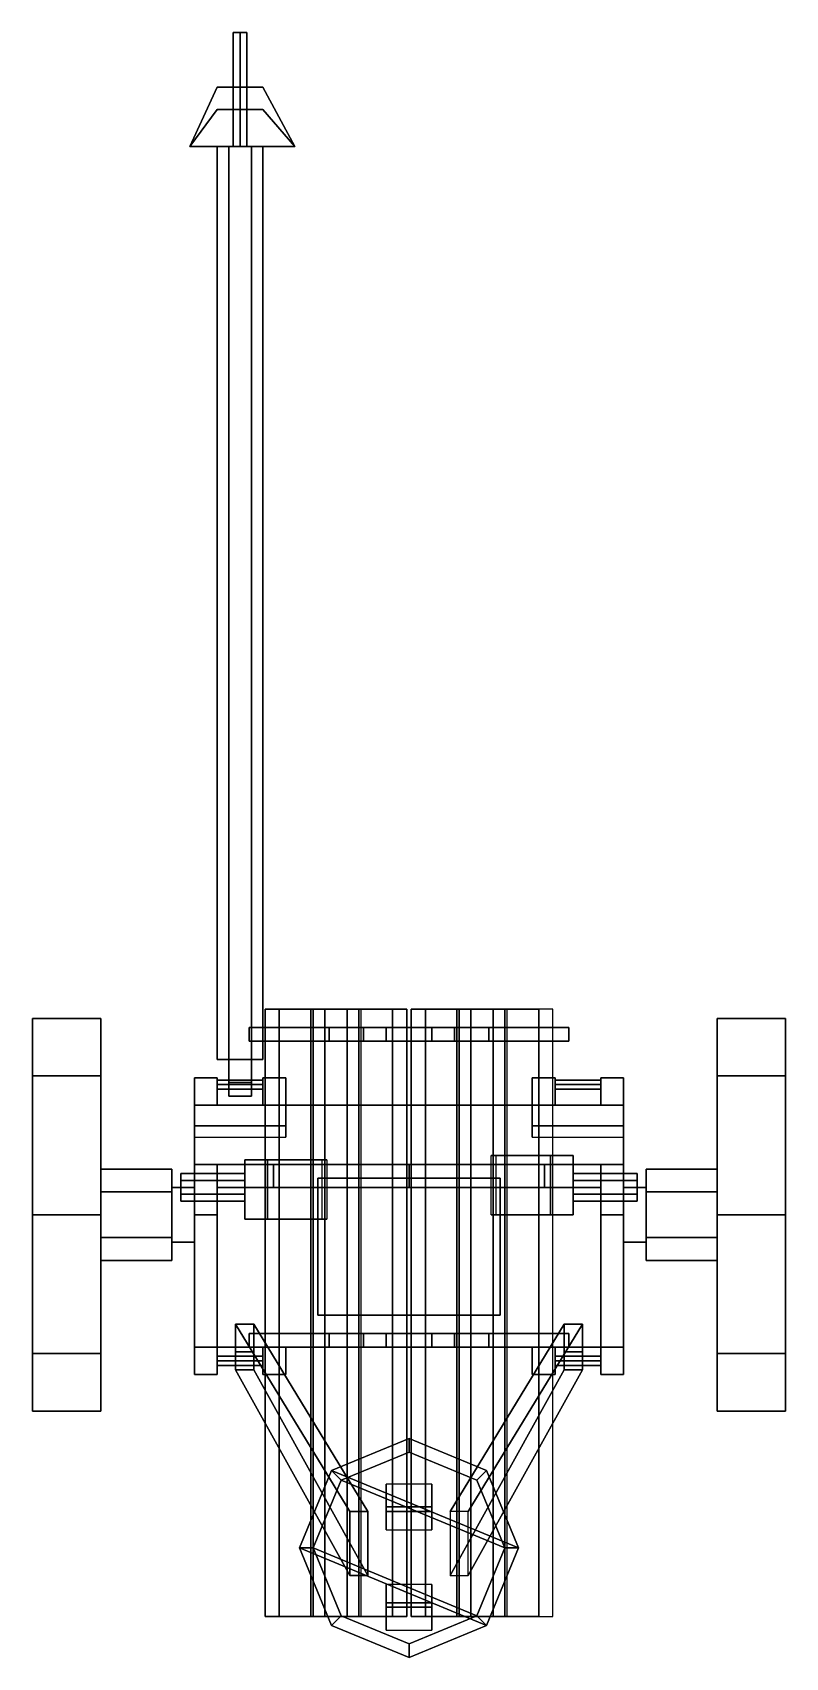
# Model space of a CAD drawing. Header units: millimetres. Extents: x -0.83 to 7, y -0.9 to 2.66.
# Drawn here: x -0.825 to 0.825, y -0.9 to 2.66 of the extents above.
import ezdxf

# ---------------------------------------------------------------- set-up
doc = ezdxf.new("R2010")
doc.units = ezdxf.units.MM
for name, color, linetype in [('support', 6, 'Continuous'), ('tube', 1, 'Continuous'), ('tube_holder', 5, 'Continuous'), ('turret', 4, 'Continuous'), ('wheels', 2, 'Continuous')]:
    doc.layers.add(name, color=color, linetype=linetype)

msp = doc.modelspace()

# ---------------------------------------------------------------- linework, layer by layer
for points in [[(-0.47, 0.37, 0.455), (-0.47, 0.37, 0.36), (-0.47, 0.31, 0.36), (-0.47, 0.31, 0.455)], [(-0.42, 0.37, 0.455), (-0.42, 0.37, 0.36), (-0.47, 0.37, 0.36), (-0.47, 0.37, 0.455)], [(-0.47, 0.31, 0.36), (-0.47, 0.37, 0.36), (-0.42, 0.37, 0.36), (-0.42, 0.31, 0.36)], [(-0.42, 0.31, 0.455), (-0.42, 0.37, 0.455), (-0.47, 0.37, 0.455), (-0.47, 0.31, 0.455)], [(-0.42, 0.31, 0.36), (-0.42, 0.37, 0.36), (-0.42, 0.37, 0.455), (-0.42, 0.31, 0.455)], [(-0.32, 0.355, 0.42), (-0.32, 0.365, 0.41), (-0.42, 0.365, 0.41), (-0.42, 0.355, 0.42)], [(-0.32, 0.365, 0.41), (-0.32, 0.355, 0.4), (-0.42, 0.355, 0.4), (-0.42, 0.365, 0.41)], [(-0.27, 0.37, 0.455), (-0.27, 0.37, 0.36), (-0.32, 0.37, 0.36), (-0.32, 0.37, 0.455)], [(-0.32, 0.37, 0.455), (-0.32, 0.37, 0.36), (-0.32, 0.31, 0.36), (-0.32, 0.31, 0.455)], [(-0.32, 0.31, 0.36), (-0.32, 0.37, 0.36), (-0.27, 0.37, 0.36), (-0.27, 0.31, 0.36)], [(-0.27, 0.31, 0.455), (-0.27, 0.37, 0.455), (-0.32, 0.37, 0.455), (-0.32, 0.31, 0.455)], [(-0.27, 0.31, 0.36), (-0.27, 0.37, 0.36), (-0.27, 0.37, 0.455), (-0.27, 0.31, 0.455)], [(0.27, 0.37, 0.455), (0.27, 0.37, 0.36), (0.27, 0.31, 0.36), (0.27, 0.31, 0.455)], [(0.32, 0.37, 0.455), (0.32, 0.37, 0.36), (0.27, 0.37, 0.36), (0.27, 0.37, 0.455)], [(0.27, 0.31, 0.36), (0.27, 0.37, 0.36), (0.32, 0.37, 0.36), (0.32, 0.31, 0.36)], [(0.32, 0.31, 0.455), (0.32, 0.37, 0.455), (0.27, 0.37, 0.455), (0.27, 0.31, 0.455)], [(0.32, 0.31, 0.36), (0.32, 0.37, 0.36), (0.32, 0.37, 0.455), (0.32, 0.31, 0.455)], [(0.42, 0.355, 0.42), (0.42, 0.365, 0.41), (0.32, 0.365, 0.41), (0.32, 0.355, 0.42)], [(0.42, 0.365, 0.41), (0.42, 0.355, 0.4), (0.32, 0.355, 0.4), (0.32, 0.365, 0.41)], [(0.47, 0.37, 0.455), (0.47, 0.37, 0.36), (0.42, 0.37, 0.36), (0.42, 0.37, 0.455)], [(0.42, 0.37, 0.455), (0.42, 0.37, 0.36), (0.42, 0.31, 0.36), (0.42, 0.31, 0.455)], [(0.42, 0.31, 0.36), (0.42, 0.37, 0.36), (0.47, 0.37, 0.36), (0.47, 0.31, 0.36)], [(0.47, 0.31, 0.455), (0.47, 0.37, 0.455), (0.42, 0.37, 0.455), (0.42, 0.31, 0.455)], [(0.47, 0.31, 0.36), (0.47, 0.37, 0.36), (0.47, 0.37, 0.455), (0.47, 0.31, 0.455)], [(-0.32, 0.345, 0.41), (-0.32, 0.355, 0.42), (-0.42, 0.355, 0.42), (-0.42, 0.345, 0.41)], [(-0.32, 0.355, 0.4), (-0.32, 0.345, 0.41), (-0.42, 0.345, 0.41), (-0.42, 0.355, 0.4)], [(0.42, 0.345, 0.41), (0.42, 0.355, 0.42), (0.32, 0.355, 0.42), (0.32, 0.345, 0.41)], [(0.42, 0.355, 0.4), (0.42, 0.345, 0.41), (0.32, 0.345, 0.41), (0.32, 0.355, 0.4)], [(0.47, 0.31, 0.4), (0.47, 0.31, 0.36), (-0.47, 0.31, 0.36), (-0.47, 0.31, 0.4)], [(-0.47, 0.31, 0.36), (-0.47, -0.22, 0.36), (-0.47, -0.22, 0.4), (-0.47, 0.31, 0.4)], [(0.47, 0.31, 0.36), (0.47, -0.22, 0.36), (-0.47, -0.22, 0.36), (-0.47, 0.31, 0.36)], [(-0.47, 0.31, 0.4), (-0.47, -0.22, 0.4), (0.47, -0.22, 0.4), (0.47, 0.31, 0.4)], [(-0.47, 0.31, 0.4), (-0.47, 0.24, 0.4), (-0.47, 0.265, 0.445), (-0.47, 0.31, 0.455)], [(-0.47, 0.31, 0.455), (-0.47, 0.265, 0.445), (-0.27, 0.265, 0.445), (-0.27, 0.31, 0.455)], [(-0.32, 0.31, 0.455), (-0.32, 0.31, 0.4), (-0.42, 0.31, 0.4), (-0.42, 0.31, 0.455)], [(-0.27, 0.265, 0.445), (-0.27, 0.24, 0.4), (-0.27, 0.31, 0.4), (-0.27, 0.31, 0.455)], [(0.27, 0.31, 0.4), (0.27, 0.24, 0.4), (0.27, 0.265, 0.445), (0.27, 0.31, 0.455)], [(0.27, 0.31, 0.455), (0.27, 0.265, 0.445), (0.47, 0.265, 0.445), (0.47, 0.31, 0.455)], [(0.42, 0.31, 0.455), (0.42, 0.31, 0.4), (0.32, 0.31, 0.4), (0.32, 0.31, 0.455)], [(0.47, -0.22, 0.4), (0.47, -0.22, 0.36), (0.47, 0.31, 0.36), (0.47, 0.31, 0.4)], [(0.47, 0.265, 0.445), (0.47, 0.24, 0.4), (0.47, 0.31, 0.4), (0.47, 0.31, 0.455)], [(-0.47, 0.265, 0.445), (-0.47, 0.24, 0.4), (-0.27, 0.24, 0.4), (-0.27, 0.265, 0.445)], [(0.27, 0.265, 0.445), (0.27, 0.24, 0.4), (0.47, 0.24, 0.4), (0.47, 0.265, 0.445)], [(-0.52, 0.12, 0.5166), (-0.52, 0.17, 0.43), (-0.675, 0.17, 0.43), (-0.675, 0.12, 0.5166)], [(-0.52, 0.17, 0.43), (-0.52, 0.12, 0.3434), (-0.675, 0.12, 0.3434), (-0.675, 0.17, 0.43)], [(-0.52, -0.03, 0.43), (-0.52, 0.17, 0.43), (-0.52, 0.12, 0.5166), (-0.52, 0.02, 0.5166)], [(-0.52, 0.02, 0.3434), (-0.52, 0.12, 0.3434), (-0.52, 0.17, 0.43), (-0.52, -0.03, 0.43)], [(0.2, 0.15, 0.42), (0.2, 0.15, 0.4), (-0.2, 0.15, 0.4), (-0.2, 0.15, 0.42)], [(-0.2, 0.15, 0.4), (-0.2, -0.15, 0.4), (-0.2, -0.15, 0.42), (-0.2, 0.15, 0.42)], [(0.2, -0.15, 0.42), (0.2, -0.15, 0.4), (0.2, 0.15, 0.4), (0.2, 0.15, 0.42)], [(0.52, 0.12, 0.3434), (0.52, 0.02, 0.3434), (0.52, -0.03, 0.43), (0.52, 0.17, 0.43)], [(0.52, 0.12, 0.3434), (0.52, 0.17, 0.43), (0.675, 0.17, 0.43), (0.675, 0.12, 0.3434)], [(0.52, 0.17, 0.43), (0.52, -0.03, 0.43), (0.52, 0.02, 0.5166), (0.52, 0.12, 0.5166)], [(0.52, 0.17, 0.43), (0.52, 0.12, 0.5166), (0.675, 0.12, 0.5166), (0.675, 0.17, 0.43)], [(-0.52, 0.02, 0.5166), (-0.52, 0.12, 0.5166), (-0.675, 0.12, 0.5166), (-0.675, 0.02, 0.5166)], [(-0.52, 0.12, 0.3434), (-0.52, 0.02, 0.3434), (-0.675, 0.02, 0.3434), (-0.675, 0.12, 0.3434)], [(-0.47, 0.13, 0.4), (-0.47, 0.13, 0.36), (-0.52, 0.13, 0.36), (-0.52, 0.13, 0.4)], [(-0.47, 0.13, 0.36), (-0.47, 0.01, 0.36), (-0.52, 0.01, 0.36), (-0.52, 0.13, 0.36)], [(-0.52, 0.13, 0.4), (-0.52, 0.01, 0.4), (-0.47, 0.01, 0.4), (-0.47, 0.13, 0.4)], [(0.52, 0.13, 0.4), (0.52, 0.13, 0.36), (0.47, 0.13, 0.36), (0.47, 0.13, 0.4)], [(0.52, 0.13, 0.36), (0.52, 0.01, 0.36), (0.47, 0.01, 0.36), (0.47, 0.13, 0.36)], [(0.47, 0.13, 0.4), (0.47, 0.01, 0.4), (0.52, 0.01, 0.4), (0.52, 0.13, 0.4)], [(0.52, 0.02, 0.3434), (0.52, 0.12, 0.3434), (0.675, 0.12, 0.3434), (0.675, 0.02, 0.3434)], [(0.52, 0.12, 0.5166), (0.52, 0.02, 0.5166), (0.675, 0.02, 0.5166), (0.675, 0.12, 0.5166)], [(-0.52, -0.03, 0.43), (-0.52, 0.02, 0.5166), (-0.675, 0.02, 0.5166), (-0.675, -0.03, 0.43)], [(-0.52, 0.02, 0.3434), (-0.52, -0.03, 0.43), (-0.675, -0.03, 0.43), (-0.675, 0.02, 0.3434)], [(-0.52, 0.01, 0.4), (-0.52, 0.01, 0.36), (-0.47, 0.01, 0.36), (-0.47, 0.01, 0.4)], [(0.47, 0.01, 0.4), (0.47, 0.01, 0.36), (0.52, 0.01, 0.36), (0.52, 0.01, 0.4)], [(0.52, -0.03, 0.43), (0.52, 0.02, 0.3434), (0.675, 0.02, 0.3434), (0.675, -0.03, 0.43)], [(0.52, 0.02, 0.5166), (0.52, -0.03, 0.43), (0.675, -0.03, 0.43), (0.675, 0.02, 0.5166)], [(-0.2, -0.15, 0.42), (-0.2, -0.15, 0.4), (0.2, -0.15, 0.4), (0.2, -0.15, 0.42)], [(-0.47, -0.22, 0.4), (-0.47, -0.22, 0.36), (0.47, -0.22, 0.36), (0.47, -0.22, 0.4)], [(-0.47, -0.22, 0.36), (-0.47, -0.28, 0.36), (-0.47, -0.28, 0.4), (-0.47, -0.22, 0.4)], [(-0.42, -0.22, 0.36), (-0.42, -0.28, 0.36), (-0.47, -0.28, 0.36), (-0.47, -0.22, 0.36)], [(-0.47, -0.22, 0.4), (-0.47, -0.28, 0.4), (-0.42, -0.28, 0.4), (-0.42, -0.22, 0.4)], [(-0.42, -0.28, 0.4), (-0.42, -0.28, 0.36), (-0.42, -0.22, 0.36), (-0.42, -0.22, 0.4)], [(-0.32, -0.25, 0.385), (-0.32, -0.24, 0.375), (-0.42, -0.24, 0.375), (-0.42, -0.25, 0.385)], [(-0.32, -0.24, 0.375), (-0.32, -0.25, 0.365), (-0.42, -0.25, 0.365), (-0.42, -0.24, 0.375)], [(-0.32, -0.22, 0.36), (-0.32, -0.28, 0.36), (-0.32, -0.28, 0.4), (-0.32, -0.22, 0.4)], [(-0.27, -0.22, 0.36), (-0.27, -0.28, 0.36), (-0.32, -0.28, 0.36), (-0.32, -0.22, 0.36)], [(-0.32, -0.22, 0.4), (-0.32, -0.28, 0.4), (-0.27, -0.28, 0.4), (-0.27, -0.22, 0.4)], [(-0.27, -0.28, 0.4), (-0.27, -0.28, 0.36), (-0.27, -0.22, 0.36), (-0.27, -0.22, 0.4)], [(0.27, -0.22, 0.36), (0.27, -0.28, 0.36), (0.27, -0.28, 0.4), (0.27, -0.22, 0.4)], [(0.32, -0.22, 0.36), (0.32, -0.28, 0.36), (0.27, -0.28, 0.36), (0.27, -0.22, 0.36)], [(0.27, -0.22, 0.4), (0.27, -0.28, 0.4), (0.32, -0.28, 0.4), (0.32, -0.22, 0.4)], [(0.32, -0.28, 0.4), (0.32, -0.28, 0.36), (0.32, -0.22, 0.36), (0.32, -0.22, 0.4)], [(0.42, -0.24, 0.375), (0.42, -0.25, 0.365), (0.32, -0.25, 0.365), (0.32, -0.24, 0.375)], [(0.42, -0.25, 0.385), (0.42, -0.24, 0.375), (0.32, -0.24, 0.375), (0.32, -0.25, 0.385)], [(0.42, -0.22, 0.36), (0.42, -0.28, 0.36), (0.42, -0.28, 0.4), (0.42, -0.22, 0.4)], [(0.47, -0.22, 0.36), (0.47, -0.28, 0.36), (0.42, -0.28, 0.36), (0.42, -0.22, 0.36)], [(0.42, -0.22, 0.4), (0.42, -0.28, 0.4), (0.47, -0.28, 0.4), (0.47, -0.22, 0.4)], [(0.47, -0.28, 0.4), (0.47, -0.28, 0.36), (0.47, -0.22, 0.36), (0.47, -0.22, 0.4)], [(-0.47, -0.28, 0.4), (-0.47, -0.28, 0.36), (-0.42, -0.28, 0.36), (-0.42, -0.28, 0.4)], [(-0.32, -0.26, 0.375), (-0.32, -0.25, 0.385), (-0.42, -0.25, 0.385), (-0.42, -0.26, 0.375)], [(-0.32, -0.25, 0.365), (-0.32, -0.26, 0.375), (-0.42, -0.26, 0.375), (-0.42, -0.25, 0.365)], [(-0.32, -0.28, 0.4), (-0.32, -0.28, 0.36), (-0.27, -0.28, 0.36), (-0.27, -0.28, 0.4)], [(0.27, -0.28, 0.4), (0.27, -0.28, 0.36), (0.32, -0.28, 0.36), (0.32, -0.28, 0.4)], [(0.42, -0.25, 0.365), (0.42, -0.26, 0.375), (0.32, -0.26, 0.375), (0.32, -0.25, 0.365)], [(0.42, -0.26, 0.375), (0.42, -0.25, 0.385), (0.32, -0.25, 0.385), (0.32, -0.26, 0.375)], [(0.42, -0.28, 0.4), (0.42, -0.28, 0.36), (0.47, -0.28, 0.36), (0.47, -0.28, 0.4)]]:
    msp.add_3dface(points)
at = {"layer": 'support'}
for points in [[(-0.37, 2.66, 0.455), (-0.385, 2.66, 0.44), (-0.385, 2.41, 0.44), (-0.37, 2.41, 0.455)], [(-0.385, 2.66, 0.44), (-0.37, 2.66, 0.425), (-0.37, 2.41, 0.425), (-0.385, 2.41, 0.44)], [(-0.355, 2.66, 0.44), (-0.37, 2.66, 0.425), (-0.385, 2.66, 0.44), (-0.37, 2.66, 0.455)], [(-0.355, 2.66, 0.44), (-0.37, 2.66, 0.455), (-0.37, 2.41, 0.455), (-0.355, 2.41, 0.44)], [(-0.37, 2.66, 0.425), (-0.355, 2.66, 0.44), (-0.355, 2.41, 0.44), (-0.37, 2.41, 0.425)], [(-0.37, 2.65, 0.4), (-0.37, 2.57, 0.4), (-0.37, 2.57, 0.48), (-0.37, 2.65, 0.48)], [(-0.37, 2.65, 0.48), (-0.37, 2.57, 0.48), (-0.37, 2.57, 0.4), (-0.37, 2.65, 0.4)], [(-0.25, 2.41, 0.46), (-0.48, 2.41, 0.46), (-0.42, 2.54, 0.46), (-0.32, 2.54, 0.46)], [(-0.32, 2.54, 0.46), (-0.42, 2.54, 0.46), (-0.48, 2.41, 0.46), (-0.25, 2.41, 0.46)], [(-0.25, 2.41, 0.32), (-0.48, 2.41, 0.32), (-0.42, 2.4914, 0.1677), (-0.32, 2.4914, 0.1677)], [(-0.32, 2.4914, 0.1677), (-0.42, 2.4914, 0.1677), (-0.48, 2.41, 0.32), (-0.25, 2.41, 0.32)], [(-0.25, 2.41, 0.46), (-0.48, 2.41, 0.46), (-0.48, 2.41, 0.32), (-0.25, 2.41, 0.32)], [(-0.25, 2.41, 0.32), (-0.48, 2.41, 0.32), (-0.48, 2.41, 0.46), (-0.25, 2.41, 0.46)], [(-0.395, 2.41, 0.4533), (-0.42, 2.41, 0.41), (-0.42, 0.41, 0.41), (-0.395, 0.41, 0.4533)], [(-0.42, 2.41, 0.41), (-0.395, 2.41, 0.3667), (-0.395, 0.41, 0.3667), (-0.42, 0.41, 0.41)], [(-0.345, 2.41, 0.4533), (-0.395, 2.41, 0.4533), (-0.395, 0.41, 0.4533), (-0.345, 0.41, 0.4533)], [(-0.395, 2.41, 0.3667), (-0.345, 2.41, 0.3667), (-0.345, 0.41, 0.3667), (-0.395, 0.41, 0.3667)], [(-0.32, 2.41, 0.41), (-0.345, 2.41, 0.4533), (-0.345, 0.41, 0.4533), (-0.32, 0.41, 0.41)], [(-0.345, 2.41, 0.3667), (-0.32, 2.41, 0.41), (-0.32, 0.41, 0.41), (-0.345, 0.41, 0.3667)], [(-0.395, 0.41, 0.4533), (-0.42, 0.41, 0.41), (-0.32, 0.41, 0.41), (-0.345, 0.41, 0.4533)], [(-0.42, 0.41, 0.41), (-0.395, 0.41, 0.3667), (-0.345, 0.41, 0.3667), (-0.32, 0.41, 0.41)], [(-0.395, 0.41, 0.37), (-0.395, 0.36, 0.385), (-0.395, 0.36, 0.435), (-0.395, 0.41, 0.45)], [(-0.345, 0.41, 0.37), (-0.345, 0.36, 0.385), (-0.395, 0.36, 0.385), (-0.395, 0.41, 0.37)], [(-0.395, 0.41, 0.45), (-0.395, 0.36, 0.435), (-0.345, 0.36, 0.435), (-0.345, 0.41, 0.45)], [(-0.345, 0.36, 0.435), (-0.345, 0.36, 0.385), (-0.345, 0.41, 0.37), (-0.345, 0.41, 0.45)], [(-0.395, 0.36, 0.435), (-0.395, 0.33, 0.415), (-0.345, 0.33, 0.415), (-0.345, 0.36, 0.435)], [(-0.395, 0.36, 0.385), (-0.395, 0.33, 0.405), (-0.395, 0.33, 0.415), (-0.395, 0.36, 0.435)], [(-0.345, 0.36, 0.385), (-0.345, 0.33, 0.405), (-0.395, 0.33, 0.405), (-0.395, 0.36, 0.385)], [(-0.345, 0.33, 0.415), (-0.345, 0.33, 0.405), (-0.345, 0.36, 0.385), (-0.345, 0.36, 0.435)], [(-0.395, 0.33, 0.415), (-0.395, 0.33, 0.405), (-0.345, 0.33, 0.405), (-0.345, 0.33, 0.415)], [(-0.13, -0.58, 0.05), (-0.13, -0.72, 0.05), (-0.38, -0.27, 0.34), (-0.38, -0.17, 0.34)], [(-0.34, -0.17, 0.34), (-0.09, -0.58, 0.05), (-0.13, -0.58, 0.05), (-0.38, -0.17, 0.34)], [(-0.38, -0.17, 0.34), (-0.38, -0.23, 0.34), (-0.34, -0.23, 0.34), (-0.34, -0.17, 0.34)], [(-0.34, -0.27, 0.34), (-0.09, -0.72, 0.05), (-0.09, -0.58, 0.05), (-0.34, -0.17, 0.34)], [(0.38, -0.17, 0.34), (0.13, -0.58, 0.05), (0.09, -0.58, 0.05), (0.34, -0.17, 0.34)], [(0.09, -0.58, 0.05), (0.09, -0.72, 0.05), (0.34, -0.27, 0.34), (0.34, -0.17, 0.34)], [(0.38, -0.27, 0.34), (0.13, -0.72, 0.05), (0.13, -0.58, 0.05), (0.38, -0.17, 0.34)], [(0.34, -0.17, 0.34), (0.34, -0.23, 0.34), (0.38, -0.23, 0.34), (0.38, -0.17, 0.34)], [(-0.38, -0.23, 0.34), (-0.38, -0.27, 0.34), (-0.38, -0.27, 0.39), (-0.38, -0.23, 0.39)], [(-0.34, -0.23, 0.39), (-0.34, -0.23, 0.34), (-0.38, -0.23, 0.34), (-0.38, -0.23, 0.39)], [(-0.38, -0.23, 0.39), (-0.38, -0.27, 0.39), (-0.34, -0.27, 0.39), (-0.34, -0.23, 0.39)], [(-0.34, -0.27, 0.39), (-0.34, -0.27, 0.34), (-0.34, -0.23, 0.34), (-0.34, -0.23, 0.39)], [(0.38, -0.23, 0.39), (0.38, -0.23, 0.34), (0.34, -0.23, 0.34), (0.34, -0.23, 0.39)], [(0.34, -0.23, 0.34), (0.34, -0.27, 0.34), (0.34, -0.27, 0.39), (0.34, -0.23, 0.39)], [(0.34, -0.23, 0.39), (0.34, -0.27, 0.39), (0.38, -0.27, 0.39), (0.38, -0.23, 0.39)], [(0.38, -0.27, 0.39), (0.38, -0.27, 0.34), (0.38, -0.23, 0.34), (0.38, -0.23, 0.39)], [(-0.38, -0.27, 0.34), (-0.13, -0.72, 0.05), (-0.09, -0.72, 0.05), (-0.34, -0.27, 0.34)], [(-0.38, -0.27, 0.39), (-0.38, -0.27, 0.34), (-0.34, -0.27, 0.34), (-0.34, -0.27, 0.39)], [(0.34, -0.27, 0.34), (0.09, -0.72, 0.05), (0.13, -0.72, 0.05), (0.38, -0.27, 0.34)], [(0.34, -0.27, 0.39), (0.34, -0.27, 0.34), (0.38, -0.27, 0.34), (0.38, -0.27, 0.39)], [(0, -0.42, 0.02), (-0.1697, -0.4903, 0.02), (-0.1485, -0.5115, 0.05), (0, -0.45, 0.05)], [(0.1697, -0.4903, 0.02), (0.24, -0.66, 0.02), (-0.1697, -0.4903, 0.02), (0, -0.42, 0.02)], [(0.1697, -0.4903, 0.02), (0, -0.42, 0.02), (0, -0.45, 0.05), (0.1485, -0.5115, 0.05)], [(-0.1485, -0.5115, 0.05), (0.21, -0.66, 0.05), (0.1485, -0.5115, 0.05), (0, -0.45, 0.05)], [(-0.1697, -0.4903, 0.02), (-0.24, -0.66, 0.02), (-0.21, -0.66, 0.05), (-0.1485, -0.5115, 0.05)], [(0.24, -0.66, 0.02), (0.1697, -0.8297, 0.02), (-0.24, -0.66, 0.02), (-0.1697, -0.4903, 0.02)], [(0.24, -0.66, 0.02), (0.1697, -0.4903, 0.02), (0.1485, -0.5115, 0.05), (0.21, -0.66, 0.05)], [(-0.21, -0.66, 0.05), (0.1485, -0.8085, 0.05), (0.21, -0.66, 0.05), (-0.1485, -0.5115, 0.05)], [(0.05, -0.57, 0.12), (0.05, -0.52, 0.05), (-0.05, -0.52, 0.05), (-0.05, -0.57, 0.12)], [(-0.05, -0.57, 0.12), (-0.05, -0.52, 0.05), (-0.05, -0.62, 0.05), (-0.05, -0.58, 0.11)], [(0.05, -0.62, 0.05), (0.05, -0.52, 0.05), (0.05, -0.57, 0.12), (0.05, -0.58, 0.11)], [(-0.09, -0.58, 0.05), (-0.09, -0.72, 0.05), (-0.13, -0.72, 0.05), (-0.13, -0.58, 0.05)], [(0.05, -0.58, 0.11), (0.05, -0.57, 0.12), (-0.05, -0.57, 0.12), (-0.05, -0.58, 0.11)], [(-0.05, -0.58, 0.11), (-0.05, -0.62, 0.05), (0.05, -0.62, 0.05), (0.05, -0.58, 0.11)], [(-0.24, -0.66, 0.02), (-0.1697, -0.8297, 0.02), (-0.1485, -0.8085, 0.05), (-0.21, -0.66, 0.05)], [(0.1697, -0.8297, 0.02), (0, -0.9, 0.02), (-0.1697, -0.8297, 0.02), (-0.24, -0.66, 0.02)], [(-0.1485, -0.8085, 0.05), (0, -0.87, 0.05), (0.1485, -0.8085, 0.05), (-0.21, -0.66, 0.05)], [(0.1697, -0.8297, 0.02), (0.24, -0.66, 0.02), (0.21, -0.66, 0.05), (0.1485, -0.8085, 0.05)], [(-0.05, -0.74, 0.05), (-0.05, -0.84, 0.05), (-0.05, -0.79, 0.12), (-0.05, -0.78, 0.11)], [(0.05, -0.78, 0.11), (0.05, -0.74, 0.05), (-0.05, -0.74, 0.05), (-0.05, -0.78, 0.11)], [(0.05, -0.79, 0.12), (0.05, -0.84, 0.05), (0.05, -0.74, 0.05), (0.05, -0.78, 0.11)], [(-0.05, -0.78, 0.11), (-0.05, -0.79, 0.12), (0.05, -0.79, 0.12), (0.05, -0.78, 0.11)], [(-0.1697, -0.8297, 0.02), (0, -0.9, 0.02), (0, -0.87, 0.05), (-0.1485, -0.8085, 0.05)], [(-0.05, -0.79, 0.12), (-0.05, -0.84, 0.05), (0.05, -0.84, 0.05), (0.05, -0.79, 0.12)], [(0, -0.9, 0.02), (0.1697, -0.8297, 0.02), (0.1485, -0.8085, 0.05), (0, -0.87, 0.05)]]:
    msp.add_3dface(points, dxfattribs=at)
at = {"layer": 'tube'}
for points in [[(-0.1842, 0.52, 1.6742), (-0.215, 0.52, 1.6), (-0.215, -0.81, 1.6), (-0.1842, -0.81, 1.6742)], [(-0.215, 0.52, 1.6), (-0.1842, 0.52, 1.5258), (-0.1842, -0.81, 1.5258), (-0.215, -0.81, 1.6)], [(-0.1842, 0.52, 1.5258), (-0.215, 0.52, 1.6), (-0.215, -0.81, 1.6), (-0.1842, -0.81, 1.5258)], [(-0.215, 0.52, 1.6), (-0.1842, 0.52, 1.6742), (-0.1842, -0.81, 1.6742), (-0.215, -0.81, 1.6)], [(-0.11, 0.52, 1.705), (-0.1842, 0.52, 1.6742), (-0.1842, -0.81, 1.6742), (-0.11, -0.81, 1.705)], [(-0.1842, 0.52, 1.5258), (-0.11, 0.52, 1.495), (-0.11, -0.81, 1.495), (-0.1842, -0.81, 1.5258)], [(-0.11, 0.52, 1.495), (-0.1842, 0.52, 1.5258), (-0.1842, -0.81, 1.5258), (-0.11, -0.81, 1.495)], [(-0.1842, 0.52, 1.6742), (-0.11, 0.52, 1.705), (-0.11, -0.81, 1.705), (-0.1842, -0.81, 1.6742)], [(-0.0358, 0.52, 1.6742), (-0.11, 0.52, 1.705), (-0.11, -0.81, 1.705), (-0.0358, -0.81, 1.6742)], [(-0.11, 0.52, 1.495), (-0.0358, 0.52, 1.5258), (-0.0358, -0.81, 1.5258), (-0.11, -0.81, 1.495)], [(-0.0358, 0.52, 1.5258), (-0.11, 0.52, 1.495), (-0.11, -0.81, 1.495), (-0.0358, -0.81, 1.5258)], [(-0.11, 0.52, 1.705), (-0.0358, 0.52, 1.6742), (-0.0358, -0.81, 1.6742), (-0.11, -0.81, 1.705)], [(-0.005, 0.52, 1.6), (-0.0358, 0.52, 1.6742), (-0.0358, -0.81, 1.6742), (-0.005, -0.81, 1.6)], [(-0.0358, 0.52, 1.5258), (-0.005, 0.52, 1.6), (-0.005, -0.81, 1.6), (-0.0358, -0.81, 1.5258)], [(-0.005, 0.52, 1.6), (-0.0358, 0.52, 1.5258), (-0.0358, -0.81, 1.5258), (-0.005, -0.81, 1.6)], [(-0.0358, 0.52, 1.6742), (-0.005, 0.52, 1.6), (-0.005, -0.81, 1.6), (-0.0358, -0.81, 1.6742)]]:
    msp.add_3dface(points, dxfattribs=at)
at = {"layer": 'tube_holder'}
for points in [[(-0.05, 0.48, 1.1166), (-0.1, 0.48, 1.03), (-0.35, 0.48, 1.03), (-0.175, 0.48, 1.3331)], [(-0.175, 0.48, 1.3331), (-0.35, 0.48, 1.03), (-0.35, 0.45, 1.03), (-0.175, 0.45, 1.3331)], [(-0.1, 0.48, 1.03), (-0.05, 0.48, 0.9434), (-0.175, 0.48, 0.7269), (-0.35, 0.48, 1.03)], [(-0.35, 0.48, 1.03), (-0.175, 0.48, 0.7269), (-0.175, 0.45, 0.7269), (-0.35, 0.45, 1.03)], [(0.05, 0.48, 1.1166), (-0.05, 0.48, 1.1166), (-0.175, 0.48, 1.3331), (0.175, 0.48, 1.3331)], [(-0.05, 0.48, 0.9434), (0.05, 0.48, 0.9434), (0.175, 0.48, 0.7269), (-0.175, 0.48, 0.7269)], [(-0.175, 0.48, 0.7269), (0.175, 0.48, 0.7269), (0.175, 0.45, 0.7269), (-0.175, 0.45, 0.7269)], [(0.175, 0.48, 1.3331), (-0.175, 0.48, 1.3331), (-0.175, 0.45, 1.3331), (0.175, 0.45, 1.3331)], [(-0.05, 0.48, 0.9434), (-0.1, 0.48, 1.03), (-0.1, 0.45, 1.03), (-0.05, 0.45, 0.9434)], [(-0.1, 0.48, 1.03), (-0.05, 0.48, 1.1166), (-0.05, 0.45, 1.1166), (-0.1, 0.45, 1.03)], [(0.05, 0.48, 0.9434), (-0.05, 0.48, 0.9434), (-0.05, 0.45, 0.9434), (0.05, 0.45, 0.9434)], [(-0.05, 0.48, 1.1166), (0.05, 0.48, 1.1166), (0.05, 0.45, 1.1166), (-0.05, 0.45, 1.1166)], [(0.05, 0.48, 1.1166), (0.175, 0.48, 1.3331), (0.35, 0.48, 1.03), (0.1, 0.48, 1.03)], [(0.05, 0.48, 0.9434), (0.1, 0.48, 1.03), (0.35, 0.48, 1.03), (0.175, 0.48, 0.7269)], [(0.1, 0.48, 1.03), (0.05, 0.48, 0.9434), (0.05, 0.45, 0.9434), (0.1, 0.45, 1.03)], [(0.05, 0.48, 1.1166), (0.1, 0.48, 1.03), (0.1, 0.45, 1.03), (0.05, 0.45, 1.1166)], [(0.35, 0.48, 1.03), (0.175, 0.48, 1.3331), (0.175, 0.45, 1.3331), (0.35, 0.45, 1.03)], [(0.175, 0.48, 0.7269), (0.35, 0.48, 1.03), (0.35, 0.45, 1.03), (0.175, 0.45, 0.7269)], [(-0.35, 0.45, 1.03), (-0.1, 0.45, 1.03), (-0.05, 0.45, 1.1166), (-0.175, 0.45, 1.3331)], [(-0.35, 0.45, 1.03), (-0.175, 0.45, 0.7269), (-0.05, 0.45, 0.9434), (-0.1, 0.45, 1.03)], [(0.175, 0.45, 1.3331), (-0.175, 0.45, 1.3331), (-0.05, 0.45, 1.1166), (0.05, 0.45, 1.1166)], [(-0.175, 0.45, 0.7269), (0.175, 0.45, 0.7269), (0.05, 0.45, 0.9434), (-0.05, 0.45, 0.9434)], [(0.35, 0.45, 1.03), (0.175, 0.45, 1.3331), (0.05, 0.45, 1.1166), (0.1, 0.45, 1.03)], [(0.175, 0.45, 0.7269), (0.35, 0.45, 1.03), (0.1, 0.45, 1.03), (0.05, 0.45, 0.9434)], [(-0.36, 0.19, 1), (-0.36, 0.19, 0.92), (-0.36, 0.06, 0.92), (-0.36, 0.06, 1)], [(-0.31, 0.19, 1.13), (-0.31, 0.19, 0.8), (-0.36, 0.19, 0.92), (-0.36, 0.19, 1)], [(-0.36, 0.06, 0.92), (-0.36, 0.19, 0.92), (-0.31, 0.19, 0.8), (-0.31, 0.06, 0.8)], [(-0.31, 0.06, 1.13), (-0.31, 0.19, 1.13), (-0.36, 0.19, 1), (-0.36, 0.06, 1)], [(-0.19, 0.19, 1.14), (-0.18, 0.19, 0.79), (-0.31, 0.19, 0.8), (-0.31, 0.19, 1.13)], [(-0.31, 0.06, 0.8), (-0.31, 0.19, 0.8), (-0.18, 0.19, 0.79), (-0.18, 0.06, 0.79)], [(-0.19, 0.06, 1.14), (-0.19, 0.19, 1.14), (-0.31, 0.19, 1.13), (-0.31, 0.06, 1.13)], [(0.31, 0.2, 1.13), (0.31, 0.2, 0.8), (0.18, 0.2, 0.79), (0.19, 0.2, 1.14)], [(0.31, 0.2, 0.8), (0.31, 0.07, 0.8), (0.18, 0.07, 0.79), (0.18, 0.2, 0.79)], [(0.19, 0.2, 1.14), (0.19, 0.07, 1.14), (0.31, 0.07, 1.13), (0.31, 0.2, 1.13)], [(0.36, 0.2, 1), (0.36, 0.2, 0.92), (0.31, 0.2, 0.8), (0.31, 0.2, 1.13)], [(0.36, 0.2, 0.92), (0.36, 0.07, 0.92), (0.31, 0.07, 0.8), (0.31, 0.2, 0.8)], [(0.31, 0.2, 1.13), (0.31, 0.07, 1.13), (0.36, 0.07, 1), (0.36, 0.2, 1)], [(0.36, 0.07, 1), (0.36, 0.07, 0.92), (0.36, 0.2, 0.92), (0.36, 0.2, 1)], [(-0.5, 0.16, 0.96), (-0.5, 0.145, 0.986), (-0.36, 0.145, 0.986), (-0.36, 0.16, 0.96)], [(-0.5, 0.145, 0.934), (-0.5, 0.16, 0.96), (-0.36, 0.16, 0.96), (-0.36, 0.145, 0.934)], [(-0.5, 0.16, 0.96), (-0.5, 0.1, 0.96), (-0.5, 0.115, 0.986), (-0.5, 0.145, 0.986)], [(-0.5, 0.145, 0.934), (-0.5, 0.115, 0.934), (-0.5, 0.1, 0.96), (-0.5, 0.16, 0.96)], [(-0.5, 0.145, 0.986), (-0.5, 0.115, 0.986), (-0.36, 0.115, 0.986), (-0.36, 0.145, 0.986)], [(-0.5, 0.115, 0.934), (-0.5, 0.145, 0.934), (-0.36, 0.145, 0.934), (-0.36, 0.115, 0.934)], [(0.5, 0.145, 0.986), (0.5, 0.16, 0.96), (0.36, 0.16, 0.96), (0.36, 0.145, 0.986)], [(0.5, 0.16, 0.96), (0.5, 0.145, 0.934), (0.36, 0.145, 0.934), (0.36, 0.16, 0.96)], [(0.5, 0.115, 0.986), (0.5, 0.145, 0.986), (0.36, 0.145, 0.986), (0.36, 0.115, 0.986)], [(0.5, 0.145, 0.934), (0.5, 0.115, 0.934), (0.36, 0.115, 0.934), (0.36, 0.145, 0.934)], [(0.5, 0.1, 0.96), (0.5, 0.16, 0.96), (0.5, 0.145, 0.986), (0.5, 0.115, 0.986)], [(0.5, 0.115, 0.934), (0.5, 0.145, 0.934), (0.5, 0.16, 0.96), (0.5, 0.1, 0.96)], [(-0.5, 0.115, 0.986), (-0.5, 0.1, 0.96), (-0.36, 0.1, 0.96), (-0.36, 0.115, 0.986)], [(-0.5, 0.1, 0.96), (-0.5, 0.115, 0.934), (-0.36, 0.115, 0.934), (-0.36, 0.1, 0.96)], [(0.5, 0.1, 0.96), (0.5, 0.115, 0.986), (0.36, 0.115, 0.986), (0.36, 0.1, 0.96)], [(0.5, 0.115, 0.934), (0.5, 0.1, 0.96), (0.36, 0.1, 0.96), (0.36, 0.115, 0.934)], [(-0.36, 0.06, 1), (-0.36, 0.06, 0.92), (-0.31, 0.06, 0.8), (-0.31, 0.06, 1.13)], [(-0.31, 0.06, 1.13), (-0.31, 0.06, 0.8), (-0.18, 0.06, 0.79), (-0.19, 0.06, 1.14)], [(0.19, 0.07, 1.14), (0.18, 0.07, 0.79), (0.31, 0.07, 0.8), (0.31, 0.07, 1.13)], [(0.31, 0.07, 1.13), (0.31, 0.07, 0.8), (0.36, 0.07, 0.92), (0.36, 0.07, 1)], [(-0.175, -0.19, 1.3331), (-0.35, -0.19, 1.03), (-0.35, -0.22, 1.03), (-0.175, -0.22, 1.3331)], [(-0.35, -0.19, 1.03), (-0.175, -0.19, 0.7269), (-0.175, -0.22, 0.7269), (-0.35, -0.22, 1.03)], [(-0.05, -0.19, 1.1166), (-0.1, -0.19, 1.03), (-0.35, -0.19, 1.03), (-0.175, -0.19, 1.3331)], [(-0.1, -0.19, 1.03), (-0.05, -0.19, 0.9434), (-0.175, -0.19, 0.7269), (-0.35, -0.19, 1.03)], [(0.175, -0.19, 1.3331), (-0.175, -0.19, 1.3331), (-0.175, -0.22, 1.3331), (0.175, -0.22, 1.3331)], [(-0.175, -0.19, 0.7269), (0.175, -0.19, 0.7269), (0.175, -0.22, 0.7269), (-0.175, -0.22, 0.7269)], [(0.05, -0.19, 1.1166), (-0.05, -0.19, 1.1166), (-0.175, -0.19, 1.3331), (0.175, -0.19, 1.3331)], [(-0.05, -0.19, 0.9434), (0.05, -0.19, 0.9434), (0.175, -0.19, 0.7269), (-0.175, -0.19, 0.7269)], [(-0.1, -0.19, 1.03), (-0.05, -0.19, 1.1166), (-0.05, -0.22, 1.1166), (-0.1, -0.22, 1.03)], [(-0.05, -0.19, 0.9434), (-0.1, -0.19, 1.03), (-0.1, -0.22, 1.03), (-0.05, -0.22, 0.9434)], [(-0.05, -0.19, 1.1166), (0.05, -0.19, 1.1166), (0.05, -0.22, 1.1166), (-0.05, -0.22, 1.1166)], [(0.05, -0.19, 0.9434), (-0.05, -0.19, 0.9434), (-0.05, -0.22, 0.9434), (0.05, -0.22, 0.9434)], [(0.05, -0.19, 1.1166), (0.1, -0.19, 1.03), (0.1, -0.22, 1.03), (0.05, -0.22, 1.1166)], [(0.1, -0.19, 1.03), (0.05, -0.19, 0.9434), (0.05, -0.22, 0.9434), (0.1, -0.22, 1.03)], [(0.05, -0.19, 0.9434), (0.1, -0.19, 1.03), (0.35, -0.19, 1.03), (0.175, -0.19, 0.7269)], [(0.05, -0.19, 1.1166), (0.175, -0.19, 1.3331), (0.35, -0.19, 1.03), (0.1, -0.19, 1.03)], [(0.35, -0.19, 1.03), (0.175, -0.19, 1.3331), (0.175, -0.22, 1.3331), (0.35, -0.22, 1.03)], [(0.175, -0.19, 0.7269), (0.35, -0.19, 1.03), (0.35, -0.22, 1.03), (0.175, -0.22, 0.7269)], [(-0.35, -0.22, 1.03), (-0.175, -0.22, 0.7269), (-0.05, -0.22, 0.9434), (-0.1, -0.22, 1.03)], [(-0.35, -0.22, 1.03), (-0.1, -0.22, 1.03), (-0.05, -0.22, 1.1166), (-0.175, -0.22, 1.3331)], [(0.175, -0.22, 1.3331), (-0.175, -0.22, 1.3331), (-0.05, -0.22, 1.1166), (0.05, -0.22, 1.1166)], [(-0.175, -0.22, 0.7269), (0.175, -0.22, 0.7269), (0.05, -0.22, 0.9434), (-0.05, -0.22, 0.9434)], [(0.35, -0.22, 1.03), (0.175, -0.22, 1.3331), (0.05, -0.22, 1.1166), (0.1, -0.22, 1.03)], [(0.175, -0.22, 0.7269), (0.35, -0.22, 1.03), (0.1, -0.22, 1.03), (0.05, -0.22, 0.9434)]]:
    msp.add_3dface(points, dxfattribs=at)
at = {"layer": 'turret'}
for points in [[(-0.47, 0.18, 0.42), (-0.47, -0.22, 0.42), (-0.47, -0.22, 0.46), (-0.47, 0.18, 0.46)], [(0.47, 0.18, 0.42), (0.47, -0.22, 0.42), (-0.47, -0.22, 0.42), (-0.47, 0.18, 0.42)], [(-0.47, 0.18, 0.46), (-0.47, -0.22, 0.46), (-0.47, 0.07, 0.95), (-0.47, 0.18, 0.95)], [(-0.42, 0.18, 0.95), (-0.2, 0.18, 0.42), (-0.47, 0.18, 0.42), (-0.47, 0.18, 0.95)], [(-0.47, 0.18, 0.95), (-0.47, 0.07, 0.95), (-0.47, 0.1, 1), (-0.47, 0.16, 1)], [(-0.42, 0.16, 1), (-0.42, 0.18, 0.95), (-0.47, 0.18, 0.95), (-0.47, 0.16, 1)], [(-0.42, 0.18, 0.46), (-0.42, -0.22, 0.46), (0.42, -0.22, 0.46), (0.42, 0.18, 0.46)], [(-0.42, 0.07, 0.95), (-0.42, -0.22, 0.46), (-0.42, 0.18, 0.46), (-0.42, 0.18, 0.95)], [(-0.297, 0.18, 0.653), (-0.42, 0.18, 0.95), (-0.42, 0.13, 0.95), (-0.297, 0.13, 0.653)], [(-0.42, 0.1, 1), (-0.42, 0.07, 0.95), (-0.42, 0.18, 0.95), (-0.42, 0.16, 1)], [(0, 0.18, 0.53), (-0.297, 0.18, 0.653), (-0.297, 0.13, 0.653), (0, 0.13, 0.53)], [(0, 0.18, 0.53), (0, 0.18, 0.42), (-0.2, 0.18, 0.42), (-0.297, 0.18, 0.653)], [(0.297, 0.18, 0.653), (0, 0.18, 0.53), (0, 0.13, 0.53), (0.297, 0.13, 0.653)], [(0.297, 0.18, 0.653), (0.2, 0.18, 0.42), (0, 0.18, 0.42), (0, 0.18, 0.53)], [(0.47, 0.18, 0.95), (0.47, 0.18, 0.42), (0.2, 0.18, 0.42), (0.42, 0.18, 0.95)], [(0.42, 0.18, 0.95), (0.297, 0.18, 0.653), (0.297, 0.13, 0.653), (0.42, 0.13, 0.95)], [(0.42, 0.18, 0.46), (0.42, -0.22, 0.46), (0.42, 0.07, 0.95), (0.42, 0.18, 0.95)], [(0.42, 0.18, 0.95), (0.42, 0.07, 0.95), (0.42, 0.1, 1), (0.42, 0.16, 1)], [(0.47, 0.16, 1), (0.47, 0.18, 0.95), (0.42, 0.18, 0.95), (0.42, 0.16, 1)], [(0.47, -0.22, 0.46), (0.47, -0.22, 0.42), (0.47, 0.18, 0.42), (0.47, 0.18, 0.46)], [(0.47, 0.07, 0.95), (0.47, -0.22, 0.46), (0.47, 0.18, 0.46), (0.47, 0.18, 0.95)], [(0.47, 0.1, 1), (0.47, 0.07, 0.95), (0.47, 0.18, 0.95), (0.47, 0.16, 1)], [(-0.47, 0.16, 1), (-0.47, 0.1, 1), (-0.42, 0.1, 1), (-0.42, 0.16, 1)], [(0.42, 0.16, 1), (0.42, 0.1, 1), (0.47, 0.1, 1), (0.47, 0.16, 1)], [(-0.42, 0.13, 0.95), (-0.42, 0.13, 0.46), (-0.3, 0.13, 0.46), (-0.297, 0.13, 0.653)], [(-0.297, 0.13, 0.653), (-0.3, 0.13, 0.46), (0, 0.13, 0.46), (0, 0.13, 0.53)], [(0, 0.13, 0.53), (0, 0.13, 0.46), (0.3, 0.13, 0.46), (0.297, 0.13, 0.653)], [(0.297, 0.13, 0.653), (0.3, 0.13, 0.46), (0.42, 0.13, 0.46), (0.42, 0.13, 0.95)], [(-0.47, 0.1, 1), (-0.47, 0.07, 0.95), (-0.42, 0.07, 0.95), (-0.42, 0.1, 1)], [(0.42, 0.1, 1), (0.42, 0.07, 0.95), (0.47, 0.07, 0.95), (0.47, 0.1, 1)], [(-0.47, 0.07, 0.95), (-0.47, -0.22, 0.46), (-0.42, -0.22, 0.46), (-0.42, 0.07, 0.95)], [(0.42, 0.07, 0.95), (0.42, -0.22, 0.46), (0.47, -0.22, 0.46), (0.47, 0.07, 0.95)], [(-0.47, -0.22, 0.46), (-0.47, -0.22, 0.42), (0.47, -0.22, 0.42), (0.47, -0.22, 0.46)]]:
    msp.add_3dface(points, dxfattribs=at)
at = {"layer": 'wheels'}
for points in [[(-0.675, 0.3741, 0.7341), (-0.675, 0.5, 0.43), (-0.825, 0.5, 0.43), (-0.825, 0.3741, 0.7341)], [(-0.675, 0.5, 0.43), (-0.675, 0.3741, 0.1259), (-0.825, 0.3741, 0.1259), (-0.825, 0.5, 0.43)], [(-0.825, -0.36, 0.43), (-0.825, 0.3741, 0.7341), (-0.825, 0.5, 0.43), (-0.825, -0.2341, 0.1259)], [(-0.825, -0.2341, 0.1259), (-0.825, 0.5, 0.43), (-0.825, 0.3741, 0.1259), (-0.825, 0.07)], [(-0.675, -0.2341, 0.7341), (-0.675, 0.5, 0.43), (-0.675, 0.3741, 0.7341), (-0.675, 0.07, 0.86)], [(-0.675, -0.36, 0.43), (-0.675, 0.3741, 0.1259), (-0.675, 0.5, 0.43), (-0.675, -0.2341, 0.7341)], [(0.825, 0.3741, 0.7341), (0.825, 0.5, 0.43), (0.675, 0.5, 0.43), (0.675, 0.3741, 0.7341)], [(0.675, -0.36, 0.43), (0.675, 0.3741, 0.7341), (0.675, 0.5, 0.43), (0.675, -0.2341, 0.1259)], [(0.675, -0.2341, 0.1259), (0.675, 0.5, 0.43), (0.675, 0.3741, 0.1259), (0.675, 0.07)], [(0.825, 0.5, 0.43), (0.825, 0.3741, 0.1259), (0.675, 0.3741, 0.1259), (0.675, 0.5, 0.43)], [(0.825, -0.2341, 0.7341), (0.825, 0.5, 0.43), (0.825, 0.3741, 0.7341), (0.825, 0.07, 0.86)], [(0.825, -0.36, 0.43), (0.825, 0.3741, 0.1259), (0.825, 0.5, 0.43), (0.825, -0.2341, 0.7341)], [(-0.675, 0.07, 0.86), (-0.675, 0.3741, 0.7341), (-0.825, 0.3741, 0.7341), (-0.825, 0.07, 0.86)], [(-0.675, 0.3741, 0.1259), (-0.675, 0.07), (-0.825, 0.07), (-0.825, 0.3741, 0.1259)], [(-0.825, -0.2341, 0.7341), (-0.825, 0.07, 0.86), (-0.825, 0.3741, 0.7341), (-0.825, -0.36, 0.43)], [(-0.675, -0.2341, 0.1259), (-0.675, 0.07), (-0.675, 0.3741, 0.1259), (-0.675, -0.36, 0.43)], [(0.675, -0.2341, 0.7341), (0.675, 0.07, 0.86), (0.675, 0.3741, 0.7341), (0.675, -0.36, 0.43)], [(0.825, 0.3741, 0.1259), (0.825, 0.07), (0.675, 0.07), (0.675, 0.3741, 0.1259)], [(0.825, 0.07, 0.86), (0.825, 0.3741, 0.7341), (0.675, 0.3741, 0.7341), (0.675, 0.07, 0.86)], [(0.825, -0.2341, 0.1259), (0.825, 0.07), (0.825, 0.3741, 0.1259), (0.825, -0.36, 0.43)], [(-0.675, -0.2341, 0.7341), (-0.675, 0.07, 0.86), (-0.825, 0.07, 0.86), (-0.825, -0.2341, 0.7341)], [(-0.675, 0.07), (-0.675, -0.2341, 0.1259), (-0.825, -0.2341, 0.1259), (-0.825, 0.07)], [(0.825, 0.07), (0.825, -0.2341, 0.1259), (0.675, -0.2341, 0.1259), (0.675, 0.07)], [(0.825, -0.2341, 0.7341), (0.825, 0.07, 0.86), (0.675, 0.07, 0.86), (0.675, -0.2341, 0.7341)], [(-0.675, -0.36, 0.43), (-0.675, -0.2341, 0.7341), (-0.825, -0.2341, 0.7341), (-0.825, -0.36, 0.43)], [(-0.675, -0.2341, 0.1259), (-0.675, -0.36, 0.43), (-0.825, -0.36, 0.43), (-0.825, -0.2341, 0.1259)], [(0.825, -0.36, 0.43), (0.825, -0.2341, 0.7341), (0.675, -0.2341, 0.7341), (0.675, -0.36, 0.43)], [(0.825, -0.2341, 0.1259), (0.825, -0.36, 0.43), (0.675, -0.36, 0.43), (0.675, -0.2341, 0.1259)]]:
    msp.add_3dface(points, dxfattribs=at)

# ---------------------------------------------------------------- meshes
at = {"layer": 'tube'}
mesh = msp.add_polymesh((2, 8), dxfattribs=dict(at, n_close=True))
for k, corner in enumerate([(-0.105, 0.52, 1.03), (-0.1358, 0.52, 1.1042), (-0.21, 0.52, 1.135), (-0.2842, 0.52, 1.1042), (-0.315, 0.52, 1.03), (-0.2842, 0.52, 0.9558), (-0.21, 0.52, 0.925), (-0.1358, 0.52, 0.9558), (-0.105, -0.81, 1.03), (-0.1358, -0.81, 1.1042), (-0.21, -0.81, 1.135), (-0.2842, -0.81, 1.1042), (-0.315, -0.81, 1.03), (-0.2842, -0.81, 0.9558), (-0.21, -0.81, 0.925), (-0.1358, -0.81, 0.9558)]):
    mesh.set_mesh_vertex(divmod(k, 8), corner)
mesh = msp.add_polymesh((2, 8), dxfattribs=dict(at, n_close=True))
for k, corner in enumerate([(-0.005, 0.52, 1.2), (-0.0358, 0.52, 1.2742), (-0.11, 0.52, 1.305), (-0.1842, 0.52, 1.2742), (-0.215, 0.52, 1.2), (-0.1842, 0.52, 1.1258), (-0.11, 0.52, 1.095), (-0.0358, 0.52, 1.1258), (-0.005, -0.81, 1.2), (-0.0358, -0.81, 1.2742), (-0.11, -0.81, 1.305), (-0.1842, -0.81, 1.2742), (-0.215, -0.81, 1.2), (-0.1842, -0.81, 1.1258), (-0.11, -0.81, 1.095), (-0.0358, -0.81, 1.1258)]):
    mesh.set_mesh_vertex(divmod(k, 8), corner)
mesh = msp.add_polymesh((2, 8), dxfattribs=dict(at, n_close=True))
for k, corner in enumerate([(-0.005, 0.52, 0.86), (-0.0358, 0.52, 0.9342), (-0.11, 0.52, 0.965), (-0.1842, 0.52, 0.9342), (-0.215, 0.52, 0.86), (-0.1842, 0.52, 0.7858), (-0.11, 0.52, 0.755), (-0.0358, 0.52, 0.7858), (-0.005, -0.81, 0.86), (-0.0358, -0.81, 0.9342), (-0.11, -0.81, 0.965), (-0.1842, -0.81, 0.9342), (-0.215, -0.81, 0.86), (-0.1842, -0.81, 0.7858), (-0.11, -0.81, 0.755), (-0.0358, -0.81, 0.7858)]):
    mesh.set_mesh_vertex(divmod(k, 8), corner)
mesh = msp.add_polymesh((2, 8), dxfattribs=dict(at, n_close=True))
for k, corner in enumerate([(0.215, 0.52, 1.2), (0.1842, 0.52, 1.2742), (0.11, 0.52, 1.305), (0.0358, 0.52, 1.2742), (0.005, 0.52, 1.2), (0.0358, 0.52, 1.1258), (0.11, 0.52, 1.095), (0.1842, 0.52, 1.1258), (0.215, -0.81, 1.2), (0.1842, -0.81, 1.2742), (0.11, -0.81, 1.305), (0.0358, -0.81, 1.2742), (0.005, -0.81, 1.2), (0.0358, -0.81, 1.1258), (0.11, -0.81, 1.095), (0.1842, -0.81, 1.1258)]):
    mesh.set_mesh_vertex(divmod(k, 8), corner)
mesh = msp.add_polymesh((2, 8), dxfattribs=dict(at, n_close=True))
for k, corner in enumerate([(0.215, 0.52, 0.86), (0.1842, 0.52, 0.9342), (0.11, 0.52, 0.965), (0.0358, 0.52, 0.9342), (0.005, 0.52, 0.86), (0.0358, 0.52, 0.7858), (0.11, 0.52, 0.755), (0.1842, 0.52, 0.7858), (0.215, -0.81, 0.86), (0.1842, -0.81, 0.9342), (0.11, -0.81, 0.965), (0.0358, -0.81, 0.9342), (0.005, -0.81, 0.86), (0.0358, -0.81, 0.7858), (0.11, -0.81, 0.755), (0.1842, -0.81, 0.7858)]):
    mesh.set_mesh_vertex(divmod(k, 8), corner)
mesh = msp.add_polymesh((2, 8), dxfattribs=dict(at, n_close=True))
for k, corner in enumerate([(0.315, 0.52, 1.03), (0.2842, 0.52, 1.1042), (0.21, 0.52, 1.135), (0.1358, 0.52, 1.1042), (0.105, 0.52, 1.03), (0.1358, 0.52, 0.9558), (0.21, 0.52, 0.925), (0.2842, 0.52, 0.9558), (0.315, -0.81, 1.03), (0.2842, -0.81, 1.1042), (0.21, -0.81, 1.135), (0.1358, -0.81, 1.1042), (0.105, -0.81, 1.03), (0.1358, -0.81, 0.9558), (0.21, -0.81, 0.925), (0.2842, -0.81, 0.9558)]):
    mesh.set_mesh_vertex(divmod(k, 8), corner)

doc.saveas('drawing.dxf')
